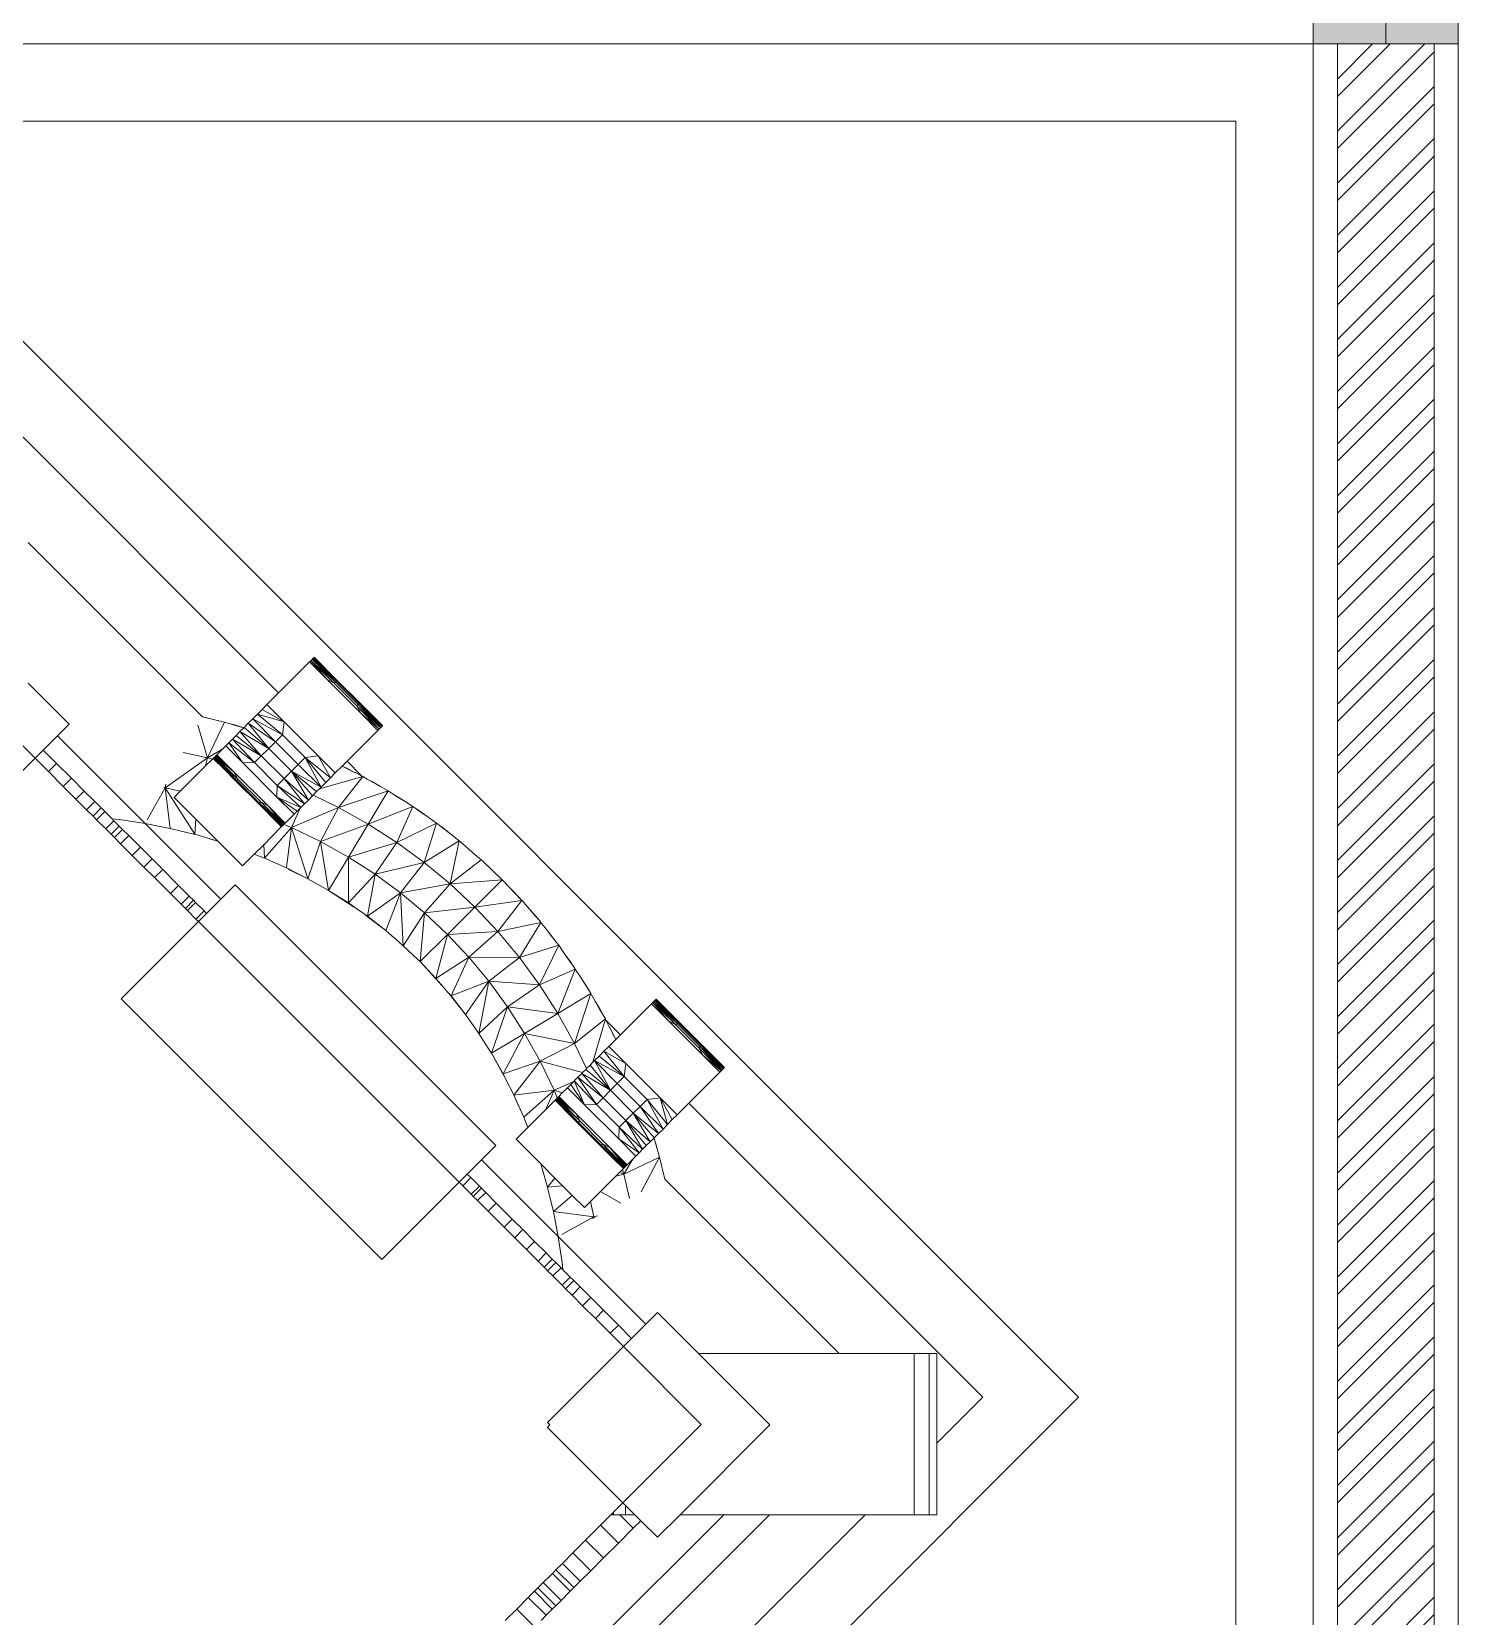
# Model space of a CAD drawing. Header units: millimetres. Extents: x -280308 to 6402717, y -14 to 2073074.
# Drawn here: x 4582 to 6058, y 645497 to 647136 of the extents above; entities that cross this region are included whole.
import ezdxf

# ---------------------------------------------------------------- set-up
doc = ezdxf.new("R2010")
doc.units = ezdxf.units.MM
doc.layers.get('0').update_dxf_attribs({"lineweight": 0})
for name, color, linetype, lineweight in [('A-ALINE-1', 91, 'Continuous', 20), ('A-ALINE-3', 111, 'Continuous', 15), ('A-ALINE-6', 117, 'Continuous', 9)]:
    doc.layers.add(name, color=color, linetype=linetype, lineweight=lineweight)
doc.layers.add('A-FILL-1', color=7, linetype='Continuous', lineweight=0, true_color=0x454545)
doc.layers.add('SectionCutEdges', color=7, linetype='Continuous', lineweight=35, true_color=0xa5aeb1)

# ---------------------------------------------------------------- blocks, each defined once
blk = doc.blocks.new('A$Ccf87384a')
blk.add_wipeout([(-75, 75), (75, 75), (75, -75), (-75, -75)])
blk.add_wipeout([(-75, -75), (-75, 75), (75, 75), (75, -75)])
at = {"layer": 'A-FILL-1', "ltscale": 0.25}
h = blk.add_hatch(color=256, dxfattribs=at)
h.dxf.hatch_style = 1
h.paths.add_polyline_path([(-75, -75), (-75, 75), (75, 75), (75, -75)])
at = {"layer": 'A-ALINE-1'}
blk.add_lwpolyline([(-75, -75), (-75, 75), (75, 75), (75, -75)], close=True, dxfattribs=at)
at = {"layer": 'A-FILL-1', "ltscale": 0.25}
for p, q in [((0, 75), (0, -75)), ((-75, 0), (75, 0))]:
    blk.add_line(p, q, dxfattribs=at)
blk = doc.blocks.new('A$C18a5d4e7')
at = {"color": 0, "linetype": 'ByBlock', "lineweight": -2}
for p, q in [((-0.08, 7.12), (-4.8425, 7.12)), ((-0.08, 4.5645), (-0.08, 7.12)), ((-0.2427, 5.8003), (-1.3741, 6.9317)), ((-1.3741, 6.8327), (-1.07, 6.5287)), ((-1.329, 6.6842), (-1.1487, 6.5039)), ((-1.038, 6.5607), (-1.07, 6.5287)), ((-1.0367, 6.562), (-1.038, 6.5607)), ((-1.038, 6.5607), (-1.0203, 6.543)), ((-1.0355, 6.5632), (-1.0367, 6.562)), ((-1.0367, 6.562), (-1.0127, 6.5388)), ((-1.0113, 6.5402), (-1.0367, 6.562)), ((-1.0367, 6.562), (-1.0203, 6.543)), ((-1.0346, 6.5641), (-1.0355, 6.5632)), ((-1.0355, 6.5632), (-1.0113, 6.5402)), ((-1.0338, 6.5648), (-1.0346, 6.5641)), ((-1.0113, 6.5402), (-1.0346, 6.5641)), ((-1.0103, 6.5413), (-1.0346, 6.5641)), ((-1.0334, 6.5653), (-1.0338, 6.5648)), ((-1.0103, 6.5413), (-1.0338, 6.5648)), ((-1.0097, 6.5419), (-1.0338, 6.5648)), ((-1.0332, 6.5655), (-1.0334, 6.5653)), ((-1.0097, 6.5419), (-1.0334, 6.5653)), ((-1.0332, 6.5655), (-1.0097, 6.5419)), ((-1.0332, 6.5655), (-1.0097, 6.5419)), ((-1.0127, 6.5388), (-1.0203, 6.543)), ((-0.985, 6.5076), (-1.0203, 6.543)), ((-1.0113, 6.5402), (-1.0127, 6.5388)), ((-1.0103, 6.5413), (-1.0113, 6.5402)), ((-0.9877, 6.5167), (-1.0113, 6.5402)), ((-1.0097, 6.5419), (-1.0103, 6.5413)), ((-0.9867, 6.5177), (-1.0103, 6.5413)), ((-0.9861, 6.5183), (-1.0097, 6.5419)), ((-0.9861, 6.5183), (-1.0097, 6.5419)), ((-1.07, 6.5287), (-1.0821, 6.5166)), ((-1.0127, 6.5388), (-0.9891, 6.5153)), ((-1.0871, 6.5116), (-1.092, 6.5067)), ((-1.0821, 6.5166), (-1.0871, 6.5116)), ((-1.0871, 6.5116), (-1.0644, 6.4989)), ((-1.0821, 6.5166), (-1.0644, 6.4989)), ((-0.9877, 6.5167), (-0.9891, 6.5153)), ((-0.966, 6.4913), (-0.9891, 6.5153)), ((-0.9891, 6.5153), (-0.985, 6.5076)), ((-0.9648, 6.4925), (-0.9891, 6.5153)), ((-0.9867, 6.5177), (-0.9877, 6.5167)), ((-0.9648, 6.4925), (-0.9877, 6.5167)), ((-0.9639, 6.4934), (-0.9877, 6.5167)), ((-0.9861, 6.5183), (-0.9867, 6.5177)), ((-0.9639, 6.4934), (-0.9867, 6.5177)), ((-0.9631, 6.4941), (-0.9867, 6.5177)), ((-0.9631, 6.4941), (-0.9861, 6.5183)), ((-0.9627, 6.4946), (-0.9861, 6.5183)), ((-0.9819, 6.5141), (-0.9861, 6.5183)), ((-0.9819, 6.5141), (-0.9861, 6.5183)), ((-0.985, 6.5076), (-0.966, 6.4913)), ((-0.985, 6.5076), (-0.9673, 6.4899)), ((-0.9625, 6.4948), (-0.9819, 6.5141)), ((-1.1535, 6.4952), (-1.1435, 6.4615)), ((-1.1455, 6.5032), (-1.1487, 6.5039)), ((-1.1486, 6.5038), (-1.1487, 6.5039)), ((-1.136, 6.5008), (-1.1486, 6.5038)), ((-1.136, 6.5008), (-1.1455, 6.5032)), ((-1.126, 6.4983), (-1.1435, 6.4615)), ((-1.126, 6.4983), (-1.136, 6.5008)), ((-1.1202, 6.4967), (-1.126, 6.4983)), ((-1.1201, 6.4966), (-1.1202, 6.4967)), ((-1.1144, 6.4952), (-1.1201, 6.4966)), ((-1.1172, 6.4958), (-1.1201, 6.4966)), ((-1.1171, 6.4958), (-1.1172, 6.4958)), ((-1.1144, 6.4952), (-1.1171, 6.4958)), ((-1.1061, 6.4926), (-1.1171, 6.4958)), ((-1.1061, 6.4926), (-1.1144, 6.4952)), ((-1.11, 6.4887), (-1.1061, 6.4926)), ((-1.1058, 6.4929), (-1.1061, 6.4926)), ((-1.1058, 6.4929), (-1.1014, 6.4973)), ((-1.0803, 6.4713), (-1.1058, 6.4929)), ((-1.0968, 6.5019), (-1.1014, 6.4973)), ((-1.1014, 6.4973), (-1.0734, 6.4782)), ((-1.1014, 6.4973), (-1.0803, 6.4713)), ((-1.092, 6.5067), (-1.0968, 6.5019)), ((-1.0734, 6.4782), (-1.0968, 6.5019)), ((-1.0661, 6.4854), (-1.0968, 6.5019)), ((-1.0661, 6.4854), (-1.092, 6.5067)), ((-1.0644, 6.4989), (-1.092, 6.5067)), ((-1.0644, 6.4989), (-1.0661, 6.4854)), ((-1.0291, 6.4635), (-1.0644, 6.4989)), ((-0.9673, 6.4899), (-0.966, 6.4913)), ((-0.966, 6.4913), (-0.9648, 6.4925)), ((-0.9648, 6.4925), (-0.9639, 6.4934)), ((-0.9639, 6.4934), (-0.9631, 6.4941)), ((-0.9631, 6.4941), (-0.9627, 6.4946)), ((-0.9627, 6.4946), (-0.9625, 6.4948)), ((-1.2081, 6.3936), (-1.2987, 6.4841)), ((-1.1214, 6.4772), (-1.1248, 6.4739)), ((-1.1179, 6.4808), (-1.1214, 6.4772)), ((-1.1214, 6.4772), (-1.095, 6.4566)), ((-1.1214, 6.4772), (-1.1071, 6.4562)), ((-1.1179, 6.4808), (-1.1141, 6.4846)), ((-1.1179, 6.4808), (-1.095, 6.4566)), ((-1.088, 6.4636), (-1.1179, 6.4808)), ((-1.11, 6.4887), (-1.1141, 6.4846)), ((-1.1141, 6.4846), (-1.088, 6.4636)), ((-1.088, 6.4636), (-1.11, 6.4887)), ((-1.0803, 6.4713), (-1.11, 6.4887)), ((-1.0734, 6.4782), (-1.0803, 6.4713)), ((-1.0661, 6.4854), (-1.0734, 6.4782)), ((-1.0498, 6.4546), (-1.0734, 6.4782)), ((-1.0425, 6.4619), (-1.0661, 6.4854)), ((-0.9993, 6.4579), (-0.9673, 6.4899)), ((-1.2997, 6.4558), (-1.3134, 6.4694)), ((-1.1435, 6.4615), (-1.1875, 6.4304)), ((-1.1435, 6.4615), (-1.1686, 6.4672)), ((-1.1435, 6.4615), (-1.1456, 6.4531)), ((-1.1279, 6.4708), (-1.1435, 6.4615)), ((-1.1385, 6.4601), (-1.1435, 6.4615)), ((-1.1378, 6.4609), (-1.1376, 6.461)), ((-1.1374, 6.4613), (-1.1376, 6.461)), ((-1.1376, 6.461), (-1.1268, 6.45)), ((-1.1134, 6.4381), (-1.1376, 6.461)), ((-1.1374, 6.4613), (-1.1369, 6.4618)), ((-1.1374, 6.4613), (-1.1174, 6.4419)), ((-1.1365, 6.4621), (-1.1369, 6.4618)), ((-1.1369, 6.4618), (-1.1177, 6.4425)), ((-1.1362, 6.4625), (-1.1365, 6.4621)), ((-1.1365, 6.4621), (-1.1134, 6.4381)), ((-1.1121, 6.4394), (-1.1365, 6.4621)), ((-1.1358, 6.4629), (-1.1362, 6.4625)), ((-1.1362, 6.4625), (-1.1121, 6.4394)), ((-1.1354, 6.4633), (-1.1358, 6.4629)), ((-1.1121, 6.4394), (-1.1358, 6.4629)), ((-1.1163, 6.4471), (-1.1358, 6.4629)), ((-1.1349, 6.4638), (-1.1354, 6.4633)), ((-1.1354, 6.4633), (-1.1163, 6.4471)), ((-1.1344, 6.4642), (-1.1349, 6.4638)), ((-1.1349, 6.4638), (-1.1163, 6.4471)), ((-1.1339, 6.4647), (-1.1344, 6.4642)), ((-1.1344, 6.4642), (-1.1163, 6.4471)), ((-1.1279, 6.4708), (-1.1339, 6.4647)), ((-1.1339, 6.4647), (-1.1163, 6.4471)), ((-1.1279, 6.4708), (-1.1248, 6.4739)), ((-1.1248, 6.4739), (-1.1071, 6.4562)), ((-1.088, 6.4636), (-1.095, 6.4566)), ((-1.0803, 6.4713), (-1.088, 6.4636)), ((-1.0644, 6.44), (-1.088, 6.4636)), ((-1.0567, 6.4477), (-1.0803, 6.4713)), ((-1.0425, 6.4619), (-1.0498, 6.4546)), ((-1.0291, 6.4635), (-1.0425, 6.4619)), ((-1.0261, 6.4312), (-1.0425, 6.4619)), ((-1.0213, 6.436), (-1.0425, 6.4619)), ((-1.0164, 6.4408), (-1.0425, 6.4619)), ((-1.0164, 6.4408), (-1.0291, 6.4635)), ((-1.0291, 6.4635), (-1.0114, 6.4459)), ((-1.0043, 6.453), (-0.9993, 6.4579)), ((-0.9993, 6.4579), (-0.9842, 6.4429)), ((-1.3081, 6.4473), (-1.2997, 6.4558)), ((-1.2843, 6.4404), (-1.2997, 6.4558)), ((-1.1174, 6.4419), (-1.1177, 6.4425)), ((-1.1177, 6.4425), (-1.1134, 6.4381)), ((-1.1174, 6.4419), (-1.1134, 6.4381)), ((-1.1163, 6.4471), (-1.1121, 6.4394)), ((-1.1163, 6.4471), (-1.0809, 6.4117)), ((-1.095, 6.4566), (-1.1071, 6.4562)), ((-1.0718, 6.4209), (-1.1071, 6.4562)), ((-1.095, 6.4566), (-1.0714, 6.433)), ((-1.0567, 6.4477), (-1.0644, 6.44)), ((-1.0498, 6.4546), (-1.0567, 6.4477)), ((-1.0393, 6.4179), (-1.0567, 6.4477)), ((-1.0351, 6.4222), (-1.0567, 6.4477)), ((-1.0307, 6.4266), (-1.0567, 6.4477)), ((-1.0567, 6.4477), (-1.0261, 6.4312)), ((-1.0261, 6.4312), (-1.0498, 6.4546)), ((-0.9831, 6.4423), (-1.0278, 6.4295)), ((-1.0164, 6.4408), (-1.0114, 6.4459)), ((-1.0114, 6.4459), (-1.0043, 6.453)), ((-0.9831, 6.4423), (-1.0082, 6.4103)), ((-0.9994, 6.4507), (-1.0043, 6.453)), ((-0.9914, 6.4465), (-1.0043, 6.453)), ((-0.9914, 6.4465), (-0.9994, 6.4507)), ((-0.991, 6.4463), (-0.9914, 6.4465)), ((-0.9842, 6.4429), (-0.991, 6.4463)), ((-0.9831, 6.4423), (-0.9842, 6.4429)), ((-0.9783, 6.4395), (-0.9831, 6.4423)), ((-1.2928, 6.432), (-1.2843, 6.4404)), ((-1.2712, 6.4272), (-1.2843, 6.4404)), ((-1.2796, 6.4188), (-1.2712, 6.4272)), ((-1.2602, 6.4163), (-1.2712, 6.4272)), ((-1.1875, 6.4304), (-1.206, 6.3974)), ((-1.1886, 6.4306), (-1.1875, 6.4304)), ((-1.1867, 6.4342), (-1.1875, 6.4304)), ((-1.1875, 6.4304), (-1.1718, 6.4269)), ((-1.1822, 6.3885), (-1.1875, 6.4304)), ((-1.1875, 6.4304), (-1.1568, 6.3824)), ((-1.1134, 6.4381), (-1.1142, 6.4374)), ((-1.1121, 6.4394), (-1.1134, 6.4381)), ((-1.0899, 6.4145), (-1.1134, 6.4381)), ((-1.0885, 6.4159), (-1.1121, 6.4394)), ((-1.0714, 6.433), (-1.0718, 6.4209)), ((-1.0644, 6.44), (-1.0714, 6.433)), ((-1.0472, 6.4101), (-1.0714, 6.433)), ((-1.0433, 6.4139), (-1.0714, 6.433)), ((-1.0433, 6.4139), (-1.0644, 6.44)), ((-1.0393, 6.4179), (-1.0644, 6.44)), ((-1.0343, 6.4229), (-1.0307, 6.4266)), ((-1.0307, 6.4266), (-1.0278, 6.4295)), ((-1.0278, 6.4295), (-1.0261, 6.4312)), ((-1.0261, 6.4312), (-1.0213, 6.436)), ((-1.0213, 6.436), (-1.0164, 6.4408)), ((-0.9567, 6.4274), (-1.0082, 6.4103)), ((-0.9731, 6.4368), (-0.9783, 6.4395)), ((-0.9721, 6.4361), (-0.9783, 6.4395)), ((-0.9567, 6.4274), (-0.9773, 6.393)), ((-0.9646, 6.4318), (-0.9731, 6.4368)), ((-0.9731, 6.4368), (-0.9721, 6.4361)), ((-0.9646, 6.4318), (-0.9721, 6.4361)), ((-0.9567, 6.4274), (-0.9646, 6.4318)), ((-0.9525, 6.4247), (-0.9567, 6.4274)), ((-1.2686, 6.4078), (-1.2602, 6.4163)), ((-1.262, 6.4012), (-1.2536, 6.4097)), ((-1.2536, 6.4097), (-1.2602, 6.4163)), ((-1.2499, 6.406), (-1.2536, 6.4097)), ((-1.0899, 6.4145), (-1.0906, 6.4138)), ((-1.0885, 6.4159), (-1.0899, 6.4145)), ((-1.0658, 6.3914), (-1.0899, 6.4145)), ((-1.0899, 6.4145), (-1.0655, 6.3918)), ((-1.0861, 6.4106), (-1.0899, 6.4145)), ((-1.0855, 6.4102), (-1.0899, 6.4145)), ((-1.0655, 6.3918), (-1.0885, 6.4159)), ((-1.0651, 6.3922), (-1.0885, 6.4159)), ((-1.0646, 6.3926), (-1.0885, 6.4159)), ((-1.0809, 6.4117), (-1.0885, 6.4159)), ((-1.0855, 6.4102), (-1.0861, 6.4106)), ((-1.0667, 6.3906), (-1.0861, 6.4106)), ((-1.0661, 6.3911), (-1.0855, 6.4102)), ((-1.0646, 6.3926), (-1.0809, 6.4117)), ((-1.0642, 6.3931), (-1.0809, 6.4117)), ((-1.0637, 6.3935), (-1.0809, 6.4117)), ((-1.0809, 6.4117), (-1.0632, 6.394)), ((-1.0718, 6.4209), (-1.0541, 6.4032)), ((-1.0507, 6.4065), (-1.0718, 6.4209)), ((-1.0718, 6.4209), (-1.0472, 6.4101)), ((-1.0082, 6.4103), (-1.0567, 6.3893)), ((-1.0476, 6.4096), (-1.0567, 6.3893)), ((-1.0507, 6.4065), (-1.0476, 6.4096)), ((-1.0476, 6.4096), (-1.0472, 6.4101)), ((-1.0472, 6.4101), (-1.0433, 6.4139)), ((-1.0433, 6.4139), (-1.0393, 6.4179)), ((-1.0351, 6.4222), (-1.0393, 6.4179)), ((-1.0351, 6.4222), (-1.0343, 6.4229)), ((-1.0082, 6.4103), (-1.0343, 6.4229)), ((-1.0082, 6.4103), (-1.0267, 6.3749)), ((-0.9773, 6.393), (-1.0082, 6.4103)), ((-0.9313, 6.4112), (-0.9773, 6.393)), ((-0.948, 6.422), (-0.9525, 6.4247)), ((-0.9468, 6.421), (-0.9525, 6.4247)), ((-0.9391, 6.4162), (-0.948, 6.422)), ((-0.948, 6.422), (-0.9468, 6.421)), ((-0.9313, 6.4112), (-0.9477, 6.374)), ((-0.9391, 6.4162), (-0.9468, 6.421)), ((-0.9313, 6.4112), (-0.9391, 6.4162)), ((-0.9278, 6.4088), (-0.9313, 6.4112)), ((-0.9239, 6.4062), (-0.9278, 6.4088)), ((-0.9225, 6.405), (-0.9278, 6.4088)), ((-1.2583, 6.3975), (-1.2499, 6.406)), ((-1.2423, 6.3984), (-1.2499, 6.406)), ((-1.2489, 6.3881), (-1.2404, 6.3965)), ((-1.2347, 6.3976), (-1.2423, 6.3984)), ((-1.2404, 6.3965), (-1.2423, 6.3984)), ((-1.2349, 6.391), (-1.2404, 6.3965)), ((-1.2082, 6.3936), (-1.2347, 6.3976)), ((-1.2081, 6.3936), (-1.2082, 6.3936)), ((-1.1298, 6.3152), (-1.2081, 6.3936)), ((-1.1822, 6.3885), (-1.2081, 6.3936)), ((-1.1555, 6.398), (-1.1568, 6.3824)), ((-1.0841, 6.4073), (-1.0667, 6.3906)), ((-1.0669, 6.3903), (-1.078, 6.4011)), ((-1.0655, 6.3918), (-1.0651, 6.3922)), ((-1.0651, 6.3922), (-1.0646, 6.3926)), ((-1.0646, 6.3926), (-1.0642, 6.3931)), ((-1.0646, 6.3926), (-1.0567, 6.3893)), ((-1.0642, 6.3931), (-1.0637, 6.3935)), ((-1.0637, 6.3935), (-1.0632, 6.394)), ((-1.0541, 6.4032), (-1.0632, 6.394)), ((-1.0541, 6.4032), (-1.0507, 6.4065)), ((-0.9773, 6.393), (-1.0267, 6.3749)), ((-0.9773, 6.393), (-0.9979, 6.3587)), ((-0.9477, 6.374), (-0.9773, 6.393)), ((-0.9068, 6.394), (-0.9477, 6.374)), ((-0.9144, 6.3994), (-0.9239, 6.4062)), ((-0.9239, 6.4062), (-0.9225, 6.405)), ((-0.9144, 6.3994), (-0.9225, 6.405)), ((-0.9068, 6.394), (-0.9194, 6.3534)), ((-0.9068, 6.394), (-0.9144, 6.3994)), ((-0.904, 6.3919), (-0.9068, 6.394)), ((-1.2434, 6.3826), (-1.2349, 6.391)), ((-1.2398, 6.379), (-1.2314, 6.3875)), ((-1.2314, 6.3875), (-1.2349, 6.391)), ((-1.2335, 6.3727), (-1.2251, 6.3811)), ((-1.2251, 6.3811), (-1.2314, 6.3875)), ((-1.213, 6.3691), (-1.2251, 6.3811)), ((-1.1578, 6.3826), (-1.1822, 6.3885)), ((-1.1568, 6.3824), (-1.1578, 6.3826)), ((-1.1329, 6.3754), (-1.1568, 6.3824)), ((-1.1329, 6.3754), (-1.1416, 6.3779)), ((-1.0567, 6.3893), (-1.0845, 6.3578)), ((-1.0669, 6.3903), (-1.067, 6.3902)), ((-1.0669, 6.3903), (-1.0667, 6.3906)), ((-1.0667, 6.3906), (-1.0661, 6.3911)), ((-1.0661, 6.3911), (-1.0658, 6.3914)), ((-1.0658, 6.3914), (-1.0655, 6.3918)), ((-1.0618, 6.3476), (-1.0567, 6.3893)), ((-1.0567, 6.3893), (-1.0267, 6.3749)), ((-1.0567, 6.3893), (-1.0397, 6.3365)), ((-0.8832, 6.3756), (-0.9194, 6.3534)), ((-0.901, 6.3897), (-0.904, 6.3919)), ((-0.8906, 6.3814), (-0.904, 6.3919)), ((-0.8906, 6.3814), (-0.901, 6.3897)), ((-0.8832, 6.3756), (-0.8926, 6.3311)), ((-0.8832, 6.3756), (-0.8906, 6.3814)), ((-0.8813, 6.374), (-0.8832, 6.3756)), ((-1.2214, 6.3606), (-1.213, 6.3691)), ((-1.2009, 6.357), (-1.213, 6.3691)), ((-1.0901, 6.3598), (-1.0954, 6.3619)), ((-1.0845, 6.3578), (-1.0952, 6.362)), ((-1.0855, 6.3717), (-1.0845, 6.3578)), ((-1.0267, 6.3749), (-1.0397, 6.3365)), ((-1.0267, 6.3749), (-0.9979, 6.3587)), ((-1.0267, 6.3749), (-1.0184, 6.3244)), ((-0.9477, 6.374), (-0.9979, 6.3587)), ((-0.9477, 6.374), (-0.9703, 6.3411)), ((-0.9194, 6.3534), (-0.9477, 6.374)), ((-0.8792, 6.3723), (-0.8813, 6.374)), ((-0.8765, 6.3698), (-0.8813, 6.374)), ((-0.867, 6.3617), (-0.8792, 6.3723)), ((-0.8792, 6.3723), (-0.8765, 6.3698)), ((-0.867, 6.3617), (-0.8765, 6.3698)), ((-0.8605, 6.3561), (-0.867, 6.3617)), ((-1.2093, 6.3486), (-1.2009, 6.357)), ((-1.1899, 6.346), (-1.2009, 6.357)), ((-1.1984, 6.3376), (-1.1899, 6.346)), ((-1.1735, 6.3295), (-1.1899, 6.346)), ((-1.0798, 6.3557), (-1.0845, 6.3578)), ((-1.0668, 6.3499), (-1.0798, 6.3557)), ((-1.0618, 6.3476), (-1.0668, 6.3499)), ((-1.0397, 6.3365), (-1.0618, 6.3476)), ((-1.0397, 6.3365), (-1.0601, 6.3465)), ((-0.9979, 6.3587), (-1.0184, 6.3244)), ((-0.9979, 6.3587), (-0.9703, 6.3411)), ((-0.9979, 6.3587), (-0.9979, 6.3114)), ((-0.9194, 6.3534), (-0.9703, 6.3411)), ((-0.9194, 6.3534), (-0.944, 6.3218)), ((-0.8926, 6.3311), (-0.9194, 6.3534)), ((-0.8606, 6.3561), (-0.8926, 6.3311)), ((-0.8605, 6.3561), (-0.8606, 6.3561)), ((-0.8596, 6.3552), (-0.8605, 6.3561)), ((-0.8585, 6.3542), (-0.8596, 6.3552)), ((-0.8389, 6.3355), (-0.8596, 6.3552)), ((-0.8585, 6.3542), (-0.8389, 6.3355)), ((-1.1819, 6.3211), (-1.1735, 6.3295)), ((-1.1625, 6.3186), (-1.1735, 6.3295)), ((-1.0184, 6.3244), (-1.0397, 6.3365)), ((-1.0184, 6.3244), (-1.0367, 6.3346)), ((-0.9703, 6.3411), (-0.9979, 6.3114)), ((-0.9703, 6.3411), (-0.9782, 6.2976)), ((-0.9703, 6.3411), (-0.944, 6.3218)), ((-0.8926, 6.3311), (-0.944, 6.3218)), ((-0.8926, 6.3311), (-0.9191, 6.3011)), ((-0.8389, 6.3355), (-0.8926, 6.3311)), ((-0.8672, 6.3072), (-0.8926, 6.3311)), ((-0.8389, 6.3355), (-0.8672, 6.3072)), ((-0.8202, 6.3159), (-0.8389, 6.3355)), ((-0.8192, 6.3148), (-0.8389, 6.3355)), ((-1.1709, 6.3101), (-1.1625, 6.3186)), ((-1.1581, 6.3142), (-1.1665, 6.3057)), ((-1.1643, 6.3035), (-1.1559, 6.312)), ((-1.1625, 6.3186), (-1.1581, 6.3142)), ((-1.1559, 6.312), (-1.1581, 6.3142)), ((-1.1559, 6.312), (-1.1471, 6.3032)), ((-0.9918, 6.307), (-1.0184, 6.3244)), ((-0.9979, 6.3114), (-1.0184, 6.3244)), ((-0.9892, 6.3053), (-0.9979, 6.3114)), ((-0.944, 6.3218), (-0.9782, 6.2976)), ((-0.9592, 6.2828), (-0.944, 6.3218)), ((-0.944, 6.3218), (-0.9191, 6.3011)), ((-0.944, 6.3218), (-0.9411, 6.2671)), ((-0.8184, 6.3138), (-0.8672, 6.3072)), ((-0.8184, 6.3138), (-0.8433, 6.2818)), ((-0.8192, 6.3148), (-0.8202, 6.3159)), ((-0.8183, 6.3139), (-0.8192, 6.3148)), ((-0.8183, 6.3139), (-0.8184, 6.3138)), ((-0.8128, 6.3075), (-0.8183, 6.3139)), ((-1.1556, 6.2948), (-1.1471, 6.3032)), ((-1.1445, 6.3005), (-1.1471, 6.3032)), ((-0.9817, 6.3), (-0.9892, 6.3053)), ((-0.9782, 6.2976), (-0.9817, 6.3)), ((-0.9592, 6.2828), (-0.9798, 6.2986)), ((-0.9592, 6.2828), (-0.9782, 6.2976)), ((-0.9191, 6.3011), (-0.9411, 6.2671)), ((-0.9191, 6.3011), (-0.9238, 6.2507)), ((-0.8672, 6.3072), (-0.9191, 6.3011)), ((-0.9191, 6.3011), (-0.8955, 6.2789)), ((-0.8672, 6.3072), (-0.8955, 6.2789)), ((-0.8433, 6.2818), (-0.8672, 6.3072)), ((-0.8021, 6.2953), (-0.8128, 6.3075)), ((-0.8046, 6.298), (-0.8128, 6.3075)), ((-0.8021, 6.2953), (-0.8046, 6.298)), ((-0.8004, 6.2931), (-0.8046, 6.298)), ((-0.8004, 6.2931), (-0.8021, 6.2953)), ((-0.9558, 6.2799), (-0.9592, 6.2828)), ((-0.9488, 6.2738), (-0.9558, 6.2799)), ((-0.8955, 6.2789), (-0.9238, 6.2507)), ((-0.8955, 6.2789), (-0.9073, 6.2333)), ((-0.8433, 6.2818), (-0.8955, 6.2789)), ((-0.8955, 6.2789), (-0.8733, 6.2554)), ((-0.8433, 6.2818), (-0.8733, 6.2554)), ((-0.7989, 6.2912), (-0.8433, 6.2818)), ((-0.821, 6.255), (-0.8433, 6.2818)), ((-0.7989, 6.2912), (-0.821, 6.255)), ((-0.7988, 6.2913), (-0.8004, 6.2931)), ((-0.7988, 6.2913), (-0.7989, 6.2912)), ((-0.7988, 6.2913), (-0.7989, 6.2912)), ((-0.793, 6.2838), (-0.7988, 6.2913)), ((-0.7848, 6.2734), (-0.793, 6.2838)), ((-0.7864, 6.2753), (-0.793, 6.2838)), ((-0.9411, 6.2671), (-0.9488, 6.2738)), ((-0.9411, 6.2671), (-0.9262, 6.253)), ((-0.7804, 6.2677), (-0.821, 6.255)), ((-0.7804, 6.2677), (-0.8004, 6.2267)), ((-0.7848, 6.2734), (-0.7864, 6.2753)), ((-0.7826, 6.2704), (-0.7864, 6.2753)), ((-0.7826, 6.2704), (-0.7848, 6.2734)), ((-0.7804, 6.2677), (-0.7826, 6.2704)), ((-0.775, 6.2599), (-0.7804, 6.2677)), ((-0.9238, 6.2507), (-0.9262, 6.253)), ((-0.9009, 6.2258), (-0.9238, 6.2507)), ((-0.9073, 6.2333), (-0.9238, 6.2507)), ((-0.8733, 6.2554), (-0.9073, 6.2333)), ((-0.8733, 6.2554), (-0.8916, 6.2152)), ((-0.8733, 6.2554), (-0.8526, 6.2304)), ((-0.821, 6.255), (-0.8733, 6.2554)), ((-0.821, 6.255), (-0.8526, 6.2304)), ((-0.8004, 6.2267), (-0.821, 6.255)), ((-0.7682, 6.2505), (-0.775, 6.2599)), ((-0.7694, 6.252), (-0.775, 6.2599)), ((-0.7682, 6.2505), (-0.7694, 6.252)), ((-0.7656, 6.2466), (-0.7694, 6.252)), ((-0.7656, 6.2466), (-0.7682, 6.2505)), ((-0.7632, 6.2431), (-0.7656, 6.2466)), ((-0.8999, 6.2248), (-0.9073, 6.2333)), ((-0.8526, 6.2304), (-0.8916, 6.2152)), ((-0.8769, 6.1962), (-0.8526, 6.2304)), ((-0.8526, 6.2304), (-0.863, 6.1765)), ((-0.8526, 6.2304), (-0.8334, 6.2041)), ((-0.8004, 6.2267), (-0.8526, 6.2304)), ((-0.7632, 6.2431), (-0.8004, 6.2267)), ((-0.7814, 6.1971), (-0.7632, 6.2431)), ((-0.7583, 6.2354), (-0.7632, 6.2431)), ((-0.7524, 6.2264), (-0.7583, 6.2354)), ((-0.7534, 6.2277), (-0.7583, 6.2354)), ((-0.8946, 6.2186), (-0.8999, 6.2248)), ((-0.8916, 6.2152), (-0.8946, 6.2186)), ((-0.8769, 6.1962), (-0.8936, 6.2173)), ((-0.8769, 6.1962), (-0.8916, 6.2152)), ((-0.8004, 6.2267), (-0.8334, 6.2041)), ((-0.7814, 6.1971), (-0.8004, 6.2267)), ((-0.7814, 6.1971), (-0.7471, 6.2177)), ((-0.7471, 6.2177), (-0.7641, 6.1662)), ((-0.7524, 6.2264), (-0.7534, 6.2277)), ((-0.7497, 6.2219), (-0.7534, 6.2277)), ((-0.7497, 6.2219), (-0.7524, 6.2264)), ((-0.7471, 6.2177), (-0.7497, 6.2219)), ((-0.7426, 6.2098), (-0.7471, 6.2177)), ((-0.6798, 6.2118), (-0.6803, 6.2113)), ((-0.6796, 6.212), (-0.6798, 6.2118)), ((-0.6561, 6.1883), (-0.6798, 6.2118)), ((-0.6604, 6.1926), (-0.6796, 6.212)), ((-0.8744, 6.1927), (-0.8769, 6.1962)), ((-0.8334, 6.2041), (-0.863, 6.1765)), ((-0.85, 6.156), (-0.8334, 6.2041)), ((-0.8157, 6.1765), (-0.8334, 6.2041)), ((-0.7814, 6.1971), (-0.8334, 6.2041)), ((-0.7814, 6.1971), (-0.8157, 6.1765)), ((-0.7641, 6.1662), (-0.7814, 6.1971)), ((-0.7376, 6.2013), (-0.7426, 6.2098)), ((-0.7384, 6.2023), (-0.7426, 6.2098)), ((-0.7376, 6.2013), (-0.7384, 6.2023)), ((-0.7349, 6.1962), (-0.7384, 6.2023)), ((-0.7349, 6.1962), (-0.7376, 6.2013)), ((-0.7321, 6.1914), (-0.7349, 6.1962)), ((-0.6845, 6.2071), (-0.7165, 6.1751)), ((-0.6831, 6.2084), (-0.6845, 6.2071)), ((-0.6845, 6.2071), (-0.6668, 6.1894)), ((-0.682, 6.2096), (-0.6831, 6.2084)), ((-0.6592, 6.1853), (-0.6831, 6.2084)), ((-0.6831, 6.2084), (-0.6668, 6.1894)), ((-0.681, 6.2106), (-0.682, 6.2096)), ((-0.6592, 6.1853), (-0.682, 6.2096)), ((-0.6577, 6.1867), (-0.682, 6.2096)), ((-0.6803, 6.2113), (-0.681, 6.2106)), ((-0.6577, 6.1867), (-0.681, 6.2106)), ((-0.6567, 6.1877), (-0.681, 6.2106)), ((-0.6567, 6.1877), (-0.6803, 6.2113)), ((-0.6561, 6.1883), (-0.6803, 6.2113)), ((-0.8685, 6.1843), (-0.8744, 6.1927)), ((-0.863, 6.1765), (-0.8685, 6.1843)), ((-0.7321, 6.1914), (-0.7641, 6.1662)), ((-0.745, 6.1466), (-0.7321, 6.1914)), ((-0.7316, 6.1902), (-0.7321, 6.1914)), ((-0.7316, 6.1902), (-0.7165, 6.1751)), ((-0.7281, 6.1834), (-0.7316, 6.1902)), ((-0.7279, 6.183), (-0.7281, 6.1834)), ((-0.7237, 6.175), (-0.7279, 6.183)), ((-0.7244, 6.176), (-0.7279, 6.183)), ((-0.6668, 6.1894), (-0.6592, 6.1853)), ((-0.6314, 6.1541), (-0.6668, 6.1894)), ((-0.6561, 6.1883), (-0.6604, 6.1926)), ((-0.6561, 6.1883), (-0.6604, 6.1926)), ((-0.6592, 6.1853), (-0.6577, 6.1867)), ((-0.6592, 6.1853), (-0.6356, 6.1617)), ((-0.6577, 6.1867), (-0.6567, 6.1877)), ((-0.6342, 6.1631), (-0.6577, 6.1867)), ((-0.6567, 6.1877), (-0.6561, 6.1883)), ((-0.6332, 6.1641), (-0.6567, 6.1877)), ((-0.6326, 6.1647), (-0.6561, 6.1883)), ((-0.6325, 6.1648), (-0.6561, 6.1883)), ((-0.863, 6.1765), (-0.8533, 6.1612)), ((-0.8157, 6.1765), (-0.85, 6.156)), ((-0.8157, 6.1765), (-0.8379, 6.1347)), ((-0.8157, 6.1765), (-0.7996, 6.1477)), ((-0.7641, 6.1662), (-0.8157, 6.1765)), ((-0.7641, 6.1662), (-0.7996, 6.1477)), ((-0.7515, 6.1401), (-0.7641, 6.1662)), ((-0.7286, 6.163), (-0.7336, 6.158)), ((-0.7214, 6.1702), (-0.7286, 6.163)), ((-0.7286, 6.163), (-0.7109, 6.1453)), ((-0.7244, 6.176), (-0.7243, 6.1759)), ((-0.7243, 6.1759), (-0.7237, 6.175)), ((-0.7234, 6.1741), (-0.7243, 6.1759)), ((-0.7214, 6.1702), (-0.7237, 6.175)), ((-0.7237, 6.175), (-0.7234, 6.1741)), ((-0.7234, 6.1741), (-0.7234, 6.174)), ((-0.7214, 6.1702), (-0.7234, 6.174)), ((-0.7165, 6.1751), (-0.7214, 6.1702)), ((-0.6356, 6.1617), (-0.6342, 6.1631)), ((-0.6342, 6.1631), (-0.6332, 6.1641)), ((-0.6103, 6.1399), (-0.6342, 6.1631)), ((-0.6342, 6.1631), (-0.6113, 6.1389)), ((-0.6124, 6.1377), (-0.6342, 6.1631)), ((-0.6332, 6.1641), (-0.6326, 6.1647)), ((-0.6103, 6.1399), (-0.6332, 6.1641)), ((-0.6096, 6.1406), (-0.6332, 6.1641)), ((-0.6096, 6.1406), (-0.6326, 6.1647)), ((-0.6091, 6.1411), (-0.6326, 6.1647)), ((-0.6326, 6.1647), (-0.6089, 6.1412)), ((-0.6325, 6.1648), (-0.6089, 6.1412)), ((-0.85, 6.156), (-0.8533, 6.1612)), ((-0.8369, 6.1321), (-0.85, 6.156)), ((-0.8379, 6.1347), (-0.85, 6.156)), ((-0.7996, 6.1477), (-0.8379, 6.1347)), ((-0.8268, 6.1127), (-0.7996, 6.1477)), ((-0.7996, 6.1477), (-0.7851, 6.1177)), ((-0.7556, 6.1359), (-0.7996, 6.1477)), ((-0.745, 6.1466), (-0.7478, 6.1438)), ((-0.7432, 6.1484), (-0.745, 6.1466)), ((-0.7385, 6.1531), (-0.7432, 6.1484)), ((-0.7198, 6.1246), (-0.7432, 6.1484)), ((-0.7432, 6.1484), (-0.7267, 6.1177)), ((-0.7126, 6.1319), (-0.7432, 6.1484)), ((-0.7336, 6.158), (-0.7385, 6.1531)), ((-0.7126, 6.1319), (-0.7385, 6.1531)), ((-0.7126, 6.1319), (-0.7336, 6.158)), ((-0.7109, 6.1453), (-0.7336, 6.158)), ((-0.6314, 6.1541), (-0.6356, 6.1617)), ((-0.6356, 6.1617), (-0.6124, 6.1377)), ((-0.6314, 6.1541), (-0.6124, 6.1377)), ((-0.6314, 6.1541), (-0.6138, 6.1364)), ((-0.8339, 6.1267), (-0.8379, 6.1347)), ((-0.7643, 6.1273), (-0.7605, 6.1311)), ((-0.7605, 6.1311), (-0.7565, 6.1351)), ((-0.7414, 6.103), (-0.7605, 6.1311)), ((-0.7344, 6.11), (-0.7605, 6.1311)), ((-0.7565, 6.1351), (-0.7556, 6.1359)), ((-0.7344, 6.11), (-0.7565, 6.1351)), ((-0.7267, 6.1177), (-0.7565, 6.1351)), ((-0.7522, 6.1393), (-0.7556, 6.1359)), ((-0.7515, 6.1401), (-0.7522, 6.1393)), ((-0.7267, 6.1177), (-0.7522, 6.1393)), ((-0.7515, 6.1401), (-0.7478, 6.1438)), ((-0.7267, 6.1177), (-0.7478, 6.1438)), ((-0.7198, 6.1246), (-0.7126, 6.1319)), ((-0.7126, 6.1319), (-0.7109, 6.1453)), ((-0.689, 6.1083), (-0.7126, 6.1319)), ((-0.7109, 6.1453), (-0.6932, 6.1277)), ((-0.6458, 6.1044), (-0.6138, 6.1364)), ((-0.6138, 6.1364), (-0.6124, 6.1377)), ((-0.6124, 6.1377), (-0.6113, 6.1389)), ((-0.6113, 6.1389), (-0.6103, 6.1399)), ((-0.6103, 6.1399), (-0.6096, 6.1406)), ((-0.6096, 6.1406), (-0.6091, 6.1411)), ((-0.6091, 6.1411), (-0.6089, 6.1412)), ((-0.8283, 6.1157), (-0.8339, 6.1267)), ((-0.8268, 6.1127), (-0.8283, 6.1157)), ((-0.8268, 6.1127), (-0.7851, 6.1177)), ((-0.7851, 6.1177), (-0.8166, 6.0899)), ((-0.7851, 6.1177), (-0.7937, 6.0978)), ((-0.7648, 6.1268), (-0.7851, 6.1177)), ((-0.7851, 6.1177), (-0.7818, 6.1098)), ((-0.7767, 6.1149), (-0.7851, 6.1177)), ((-0.7767, 6.1149), (-0.7804, 6.1112)), ((-0.7712, 6.1203), (-0.7767, 6.1149)), ((-0.7712, 6.1203), (-0.7679, 6.1237)), ((-0.7712, 6.1203), (-0.7536, 6.1027)), ((-0.7648, 6.1268), (-0.7679, 6.1237)), ((-0.7536, 6.1027), (-0.7679, 6.1237)), ((-0.7648, 6.1268), (-0.7643, 6.1273)), ((-0.7414, 6.103), (-0.7643, 6.1273)), ((-0.7643, 6.1273), (-0.7536, 6.1027)), ((-0.7344, 6.11), (-0.7267, 6.1177)), ((-0.7267, 6.1177), (-0.7198, 6.1246)), ((-0.7032, 6.0941), (-0.7267, 6.1177)), ((-0.6963, 6.101), (-0.7198, 6.1246)), ((-0.6755, 6.11), (-0.6932, 6.1277)), ((-0.8166, 6.0899), (-0.8268, 6.1127)), ((-0.8166, 6.0899), (-0.8248, 6.1078)), ((-0.7839, 6.1077), (-0.7842, 6.1074)), ((-0.7839, 6.1077), (-0.7833, 6.1083)), ((-0.7839, 6.1077), (-0.7671, 6.0903)), ((-0.7638, 6.0883), (-0.7839, 6.1077)), ((-0.783, 6.1086), (-0.7833, 6.1083)), ((-0.7642, 6.0889), (-0.7833, 6.1083)), ((-0.7826, 6.109), (-0.783, 6.1086)), ((-0.7599, 6.0845), (-0.783, 6.1086)), ((-0.7822, 6.1093), (-0.7826, 6.109)), ((-0.7586, 6.0859), (-0.7826, 6.109)), ((-0.7826, 6.109), (-0.7599, 6.0845)), ((-0.7818, 6.1098), (-0.7822, 6.1093)), ((-0.7586, 6.0859), (-0.7822, 6.1093)), ((-0.7814, 6.1102), (-0.7818, 6.1098)), ((-0.7586, 6.0859), (-0.7818, 6.1098)), ((-0.7627, 6.0935), (-0.7818, 6.1098)), ((-0.7809, 6.1107), (-0.7814, 6.1102)), ((-0.7627, 6.0935), (-0.7814, 6.1102)), ((-0.7804, 6.1112), (-0.7809, 6.1107)), ((-0.7627, 6.0935), (-0.7809, 6.1107)), ((-0.7804, 6.1112), (-0.7627, 6.0935)), ((-0.7536, 6.1027), (-0.7414, 6.103)), ((-0.7182, 6.0673), (-0.7536, 6.1027)), ((-0.7414, 6.103), (-0.7344, 6.11)), ((-0.7414, 6.103), (-0.7178, 6.0794)), ((-0.7108, 6.0864), (-0.7344, 6.11)), ((-0.7032, 6.0941), (-0.6963, 6.101)), ((-0.6963, 6.101), (-0.689, 6.1083)), ((-0.6725, 6.0776), (-0.6963, 6.101)), ((-0.6963, 6.101), (-0.6771, 6.073)), ((-0.689, 6.1083), (-0.6755, 6.11)), ((-0.6725, 6.0776), (-0.689, 6.1083)), ((-0.6678, 6.0824), (-0.689, 6.1083)), ((-0.6578, 6.0923), (-0.6755, 6.11)), ((-0.6755, 6.11), (-0.6629, 6.0873)), ((-0.6678, 6.0824), (-0.6755, 6.11)), ((-0.6578, 6.0923), (-0.6458, 6.1044)), ((-0.6458, 6.1044), (-0.3417, 5.8003)), ((-0.8124, 6.0792), (-0.8166, 6.0899)), ((-0.7638, 6.0883), (-0.7642, 6.0889)), ((-0.7599, 6.0845), (-0.7642, 6.0889)), ((-0.7599, 6.0845), (-0.7638, 6.0883)), ((-0.7586, 6.0859), (-0.7627, 6.0935)), ((-0.7627, 6.0935), (-0.7273, 6.0582)), ((-0.7606, 6.0838), (-0.7599, 6.0845)), ((-0.7599, 6.0845), (-0.7586, 6.0859)), ((-0.7363, 6.061), (-0.7599, 6.0845)), ((-0.735, 6.0623), (-0.7586, 6.0859)), ((-0.7178, 6.0794), (-0.7108, 6.0864)), ((-0.7108, 6.0864), (-0.7032, 6.0941)), ((-0.6858, 6.0644), (-0.7108, 6.0864)), ((-0.7108, 6.0864), (-0.6898, 6.0604)), ((-0.6936, 6.0566), (-0.7108, 6.0864)), ((-0.6858, 6.0644), (-0.7032, 6.0941)), ((-0.6815, 6.0686), (-0.7032, 6.0941)), ((-0.7032, 6.0941), (-0.6771, 6.073)), ((-0.6725, 6.0776), (-0.6678, 6.0824)), ((-0.6678, 6.0824), (-0.6629, 6.0873)), ((-0.6629, 6.0873), (-0.6578, 6.0923)), ((-0.7182, 6.0673), (-0.7178, 6.0794)), ((-0.7182, 6.0673), (-0.6972, 6.053)), ((-0.7182, 6.0673), (-0.7005, 6.0496)), ((-0.7178, 6.0794), (-0.6936, 6.0566)), ((-0.7178, 6.0794), (-0.6972, 6.053)), ((-0.6858, 6.0644), (-0.6898, 6.0604)), ((-0.6818, 6.0683), (-0.6858, 6.0644)), ((-0.6818, 6.0683), (-0.6815, 6.0686)), ((-0.6793, 6.06), (-0.6818, 6.0683)), ((-0.6778, 6.0544), (-0.6818, 6.0683)), ((-0.6815, 6.0686), (-0.6771, 6.073)), ((-0.6771, 6.073), (-0.6725, 6.0776)), ((-0.7371, 6.0602), (-0.7363, 6.061)), ((-0.7363, 6.061), (-0.735, 6.0623)), ((-0.7134, 6.0368), (-0.7363, 6.061)), ((-0.7363, 6.061), (-0.7123, 6.0379)), ((-0.7363, 6.061), (-0.7325, 6.057)), ((-0.7363, 6.061), (-0.732, 6.0567)), ((-0.7115, 6.0386), (-0.735, 6.0623)), ((-0.735, 6.0623), (-0.7119, 6.0382)), ((-0.7123, 6.0379), (-0.735, 6.0623)), ((-0.735, 6.0623), (-0.7273, 6.0582)), ((-0.732, 6.0567), (-0.7325, 6.057)), ((-0.7325, 6.057), (-0.7131, 6.037)), ((-0.732, 6.0567), (-0.7126, 6.0376)), ((-0.7273, 6.0582), (-0.7102, 6.04)), ((-0.7273, 6.0582), (-0.7107, 6.0395)), ((-0.7273, 6.0582), (-0.7111, 6.0391)), ((-0.7115, 6.0386), (-0.7273, 6.0582)), ((-0.7273, 6.0582), (-0.7097, 6.0405)), ((-0.6761, 6.0484), (-0.7129, 6.031)), ((-0.7036, 6.0465), (-0.7005, 6.0496)), ((-0.6972, 6.053), (-0.7005, 6.0496)), ((-0.6936, 6.0566), (-0.6972, 6.053)), ((-0.6951, 6.0128), (-0.6761, 6.0484)), ((-0.6936, 6.0566), (-0.6898, 6.0604)), ((-0.6778, 6.0544), (-0.6793, 6.06)), ((-0.6778, 6.0542), (-0.6778, 6.0544)), ((-0.6761, 6.0484), (-0.6778, 6.0542)), ((-0.6736, 6.0384), (-0.6761, 6.0484)), ((-0.7809, 5.9663), (-0.8603, 6.0457)), ((-0.792, 6.0176), (-0.799, 6.0415)), ((-0.799, 6.0415), (-0.7965, 6.0328)), ((-0.7244, 6.0476), (-0.7134, 6.0368)), ((-0.7129, 6.031), (-0.7171, 6.033)), ((-0.7129, 6.031), (-0.7143, 6.0359)), ((-0.7134, 6.0368), (-0.7135, 6.0367)), ((-0.7134, 6.0368), (-0.7131, 6.037)), ((-0.7131, 6.037), (-0.7126, 6.0376)), ((-0.7036, 6.0465), (-0.7129, 6.031)), ((-0.7126, 6.0376), (-0.7123, 6.0379)), ((-0.7123, 6.0379), (-0.7119, 6.0382)), ((-0.7119, 6.0382), (-0.7115, 6.0386)), ((-0.7115, 6.0386), (-0.7111, 6.0391)), ((-0.7111, 6.0391), (-0.7107, 6.0395)), ((-0.7107, 6.0395), (-0.7102, 6.04)), ((-0.7102, 6.04), (-0.7097, 6.0405)), ((-0.7036, 6.0465), (-0.7097, 6.0405)), ((-0.6712, 6.0289), (-0.6736, 6.0384)), ((-0.6706, 6.0258), (-0.6736, 6.0384)), ((-0.8797, 6.0189), (-0.8712, 6.0273)), ((-0.8712, 6.0273), (-0.875, 6.031)), ((-0.8624, 6.0185), (-0.8712, 6.0273)), ((-0.8709, 6.0101), (-0.8624, 6.0185)), ((-0.8687, 6.0079), (-0.8602, 6.0163)), ((-0.8602, 6.0163), (-0.8624, 6.0185)), ((-0.8559, 6.0119), (-0.8602, 6.0163)), ((-0.7843, 6.0268), (-0.792, 6.0176)), ((-0.7764, 6.0189), (-0.792, 6.0176)), ((-0.7919, 6.0168), (-0.792, 6.0176)), ((-0.7918, 6.0166), (-0.7919, 6.0168)), ((-0.7859, 5.9922), (-0.7918, 6.0166)), ((-0.7902, 6.0097), (-0.7918, 6.0166)), ((-0.7129, 6.031), (-0.7214, 6.0288)), ((-0.7072, 6.0059), (-0.7129, 6.031)), ((-0.6705, 6.0257), (-0.6712, 6.0289)), ((-0.6705, 6.0257), (-0.6706, 6.0258)), ((-0.4902, 5.8454), (-0.6705, 6.0257)), ((-0.8643, 6.0035), (-0.8559, 6.0119)), ((-0.8559, 6.0119), (-0.8449, 6.0009)), ((-0.8449, 6.0009), (-0.8533, 5.9925)), ((-0.8449, 6.0009), (-0.8284, 5.9845)), ((-0.7663, 6.0088), (-0.7859, 5.9922)), ((-0.7475, 6.0027), (-0.744, 5.9869)), ((-0.716, 6.001), (-0.7372, 6.013)), ((-0.8284, 5.9845), (-0.8368, 5.976)), ((-0.8174, 5.9735), (-0.8284, 5.9845)), ((-0.744, 5.9869), (-0.7859, 5.9922)), ((-0.7809, 5.9663), (-0.7859, 5.9922)), ((-0.777, 5.9684), (-0.744, 5.9869)), ((-0.744, 5.9869), (-0.7453, 5.9851)), ((-0.7403, 5.9877), (-0.744, 5.9869)), ((-0.744, 5.9869), (-0.7438, 5.9858)), ((-0.743, 5.9863), (-0.744, 5.9869)), ((-0.8174, 5.9735), (-0.8259, 5.9651)), ((-0.8054, 5.9614), (-0.8174, 5.9735)), ((-0.6903, 5.8758), (-0.7809, 5.9663)), ((-0.7808, 5.9662), (-0.7809, 5.9663)), ((-0.7768, 5.9397), (-0.7808, 5.9662)), ((-0.8054, 5.9614), (-0.8138, 5.953)), ((-0.7933, 5.9494), (-0.8054, 5.9614)), ((-0.7933, 5.9494), (-0.8017, 5.9409)), ((-0.787, 5.943), (-0.7954, 5.9346)), ((-0.787, 5.943), (-0.7933, 5.9494)), ((-0.7834, 5.9395), (-0.7918, 5.931)), ((-0.7834, 5.9395), (-0.787, 5.943)), ((-0.7779, 5.934), (-0.7864, 5.9256)), ((-0.7779, 5.934), (-0.7834, 5.9395)), ((-0.776, 5.9321), (-0.7779, 5.934)), ((-0.776, 5.9321), (-0.7768, 5.9397)), ((-0.7684, 5.9245), (-0.7769, 5.9161)), ((-0.7684, 5.9245), (-0.776, 5.9321)), ((-0.7647, 5.9208), (-0.7732, 5.9124)), ((-0.7647, 5.9208), (-0.7684, 5.9245)), ((-0.7582, 5.9142), (-0.7647, 5.9208)), ((-0.7582, 5.9142), (-0.7666, 5.9058)), ((-0.7472, 5.9033), (-0.7582, 5.9142)), ((-0.7472, 5.9033), (-0.7556, 5.8948)), ((-0.734, 5.8901), (-0.7472, 5.9033)), ((-0.734, 5.8901), (-0.7424, 5.8817)), ((-0.7186, 5.8747), (-0.734, 5.8901)), ((-0.7186, 5.8747), (-0.7271, 5.8663)), ((-0.705, 5.8611), (-0.7186, 5.8747)), ((-0.4902, 5.8454), (-0.6358, 5.8454)), ((-0.4127, 5.8454), (-0.4902, 5.8454)), ((-0.4127, 5.8454), (-0.4127, 5.6787)), ((-0.3972, 5.8454), (-0.4127, 5.8454)), ((-0.3972, 5.8454), (-0.3972, 5.6787)), ((-0.3894, 5.8454), (-0.3972, 5.8454)), ((-0.3894, 5.8454), (-0.3894, 5.7526)), ((-1.6569, 4.3861), (-0.2427, 5.8003)), ((-0.3417, 5.8003), (-0.3894, 5.7526)), ((-0.3894, 5.7526), (-0.3894, 5.6787)), ((-0.7112, 5.6882), (-0.7112, 5.6787)), ((-0.4633, 5.6787), (-0.8114, 5.3307)), ((-0.6095, 5.6787), (-0.7425, 5.5458)), ((-0.7263, 5.6787), (-0.7236, 5.6787)), ((-0.7236, 5.6814), (-0.7236, 5.6787)), ((-0.7236, 5.6787), (-0.7173, 5.6787)), ((-0.7173, 5.6787), (-0.7033, 5.6647)), ((-0.7173, 5.6787), (-0.7112, 5.6787)), ((-0.5623, 5.6787), (-0.7135, 5.5275)), ((-0.7017, 5.6787), (-0.7112, 5.6787)), ((-0.7033, 5.6647), (-0.6955, 5.6725)), ((-0.6548, 5.6787), (-0.6246, 5.6787)), ((-0.6246, 5.6787), (-0.6095, 5.6787)), ((-0.6095, 5.6787), (-0.5623, 5.6787)), ((-0.5623, 5.6787), (-0.4633, 5.6787)), ((-0.4633, 5.6787), (-0.4127, 5.6787)), ((-0.4127, 5.6787), (-0.3972, 5.6787)), ((-0.3972, 5.6787), (-0.3894, 5.6787)), ((-0.7371, 5.6678), (-0.7186, 5.6494)), ((-0.7186, 5.6494), (-0.7033, 5.6647)), ((-0.7657, 5.6393), (-0.7472, 5.6208)), ((-0.7525, 5.6525), (-0.734, 5.634)), ((-0.734, 5.634), (-0.7186, 5.6494)), ((-0.7832, 5.6217), (-0.7647, 5.6033)), ((-0.7766, 5.6283), (-0.7582, 5.6098)), ((-0.7472, 5.6208), (-0.734, 5.634)), ((-0.7964, 5.6086), (-0.7779, 5.5901)), ((-0.7869, 5.618), (-0.7684, 5.5996)), ((-0.7647, 5.6033), (-0.7582, 5.6098)), ((-0.7582, 5.6098), (-0.7472, 5.6208)), ((-0.8118, 5.5932), (-0.7933, 5.5747)), ((-0.8054, 5.5995), (-0.787, 5.581)), ((-0.8019, 5.6031), (-0.7834, 5.5846)), ((-0.7834, 5.5846), (-0.7779, 5.5901)), ((-0.7779, 5.5901), (-0.7684, 5.5996)), ((-0.7684, 5.5996), (-0.7647, 5.6033)), ((-0.8238, 5.5811), (-0.8054, 5.5626)), ((-0.7986, 5.5694), (-0.7933, 5.5747)), ((-0.7933, 5.5747), (-0.7909, 5.5771)), ((-0.7909, 5.5771), (-0.787, 5.581)), ((-0.787, 5.581), (-0.7834, 5.5846))]:
    blk.add_line(p, q, dxfattribs=at)
at = {"layer": 'SectionCutEdges', "color": 0, "linetype": 'ByBlock', "lineweight": -2}
for p, q in [((-4.9225, 7.2), (0, 7.2)), ((0, 7.2), (0, 0)), ((-1.3218, 6.461), (-1.4023, 6.5415)), ((-1.2866, 6.4962), (-1.329, 6.5386)), ((-1.2987, 6.4841), (-1.2866, 6.4962)), ((-1.3134, 6.4694), (-1.2987, 6.4841)), ((-1.4003, 6.3825), (-1.3218, 6.461)), ((-1.3218, 6.461), (-1.3134, 6.4694)), ((-1.3081, 6.4473), (-1.3218, 6.461)), ((-1.1385, 6.4601), (-1.1456, 6.4531)), ((-1.1385, 6.4601), (-1.1378, 6.4609)), ((-1.1268, 6.45), (-1.1378, 6.4609)), ((-1.2928, 6.432), (-1.3081, 6.4473)), ((-1.147, 6.4517), (-1.1718, 6.4269)), ((-1.1456, 6.4531), (-1.147, 6.4517)), ((-1.1142, 6.4374), (-1.1268, 6.45)), ((-1.2796, 6.4188), (-1.2928, 6.432)), ((-1.1718, 6.4269), (-1.1781, 6.4206)), ((-1.0906, 6.4138), (-1.1142, 6.4374)), ((-1.2686, 6.4078), (-1.2796, 6.4188)), ((-1.1781, 6.4206), (-1.1555, 6.398)), ((-1.0906, 6.4138), (-1.0841, 6.4073)), ((-1.262, 6.4012), (-1.2686, 6.4078)), ((-1.2583, 6.3975), (-1.262, 6.4012)), ((-1.2489, 6.3881), (-1.2583, 6.3975)), ((-1.1555, 6.398), (-1.1329, 6.3754)), ((-1.078, 6.4011), (-1.0841, 6.4073)), ((-1.067, 6.3902), (-1.078, 6.4011)), ((-1.2434, 6.3826), (-1.2489, 6.3881)), ((-1.2398, 6.379), (-1.2434, 6.3826)), ((-1.2335, 6.3727), (-1.2398, 6.379)), ((-1.0855, 6.3717), (-1.0676, 6.3897)), ((-1.067, 6.3902), (-1.0676, 6.3897)), ((-1.2214, 6.3606), (-1.2335, 6.3727)), ((-1.2093, 6.3486), (-1.2214, 6.3606)), ((-1.1329, 6.3754), (-1.1074, 6.3499)), ((-1.1074, 6.3499), (-1.0954, 6.3619)), ((-1.0954, 6.3619), (-1.0952, 6.362)), ((-1.0952, 6.362), (-1.0855, 6.3717)), ((-1.1984, 6.3376), (-1.2093, 6.3486)), ((-1.1819, 6.3211), (-1.1984, 6.3376)), ((-1.115, 6.33), (-1.1298, 6.3152)), ((-0.8455, 6.0605), (-1.115, 6.33)), ((-1.1709, 6.3101), (-1.1819, 6.3211)), ((-1.1665, 6.3057), (-1.1709, 6.3101)), ((-1.1298, 6.3152), (-1.1445, 6.3005)), ((-1.1643, 6.3035), (-1.1665, 6.3057)), ((-1.1556, 6.2948), (-1.1643, 6.3035)), ((-1.1529, 6.2921), (-1.1556, 6.2948)), ((-1.1445, 6.3005), (-1.1529, 6.2921)), ((-1.1529, 6.2921), (-1.2329, 6.2121)), ((-0.8834, 6.0226), (-1.1529, 6.2921)), ((-1.2329, 6.2121), (-0.9634, 5.9426)), ((-0.7937, 6.0978), (-0.8124, 6.0792)), ((-0.7847, 6.1069), (-0.7937, 6.0978)), ((-0.7842, 6.1074), (-0.7847, 6.1069)), ((-0.7671, 6.0903), (-0.7842, 6.1074)), ((-0.7606, 6.0838), (-0.7671, 6.0903)), ((-0.7371, 6.0602), (-0.7606, 6.0838)), ((-0.8124, 6.0792), (-0.8245, 6.067)), ((-0.8245, 6.067), (-0.799, 6.0415)), ((-0.8603, 6.0457), (-0.8455, 6.0605)), ((-0.7371, 6.0602), (-0.7244, 6.0476)), ((-0.875, 6.031), (-0.8603, 6.0457)), ((-0.799, 6.0415), (-0.7843, 6.0268)), ((-0.7135, 6.0367), (-0.7244, 6.0476)), ((-0.7214, 6.0288), (-0.7171, 6.033)), ((-0.7143, 6.0359), (-0.7171, 6.033)), ((-0.7143, 6.0359), (-0.7135, 6.0367)), ((-0.9634, 5.9426), (-0.8834, 6.0226)), ((-0.8834, 6.0226), (-0.875, 6.031)), ((-0.8797, 6.0189), (-0.8834, 6.0226)), ((-0.8709, 6.0101), (-0.8797, 6.0189)), ((-0.7843, 6.0268), (-0.7764, 6.0189)), ((-0.7764, 6.0189), (-0.7663, 6.0088)), ((-0.7372, 6.013), (-0.7227, 6.0274)), ((-0.7227, 6.0274), (-0.7214, 6.0288)), ((-0.8687, 6.0079), (-0.8709, 6.0101)), ((-0.8643, 6.0035), (-0.8687, 6.0079)), ((-0.8533, 5.9925), (-0.8643, 6.0035)), ((-0.7663, 6.0088), (-0.7538, 5.9963)), ((-0.7538, 5.9963), (-0.7475, 6.0027)), ((-0.7475, 6.0027), (-0.7372, 6.013)), ((-0.8368, 5.976), (-0.8533, 5.9925)), ((-0.8259, 5.9651), (-0.8368, 5.976)), ((-0.8138, 5.953), (-0.8259, 5.9651)), ((-0.8017, 5.9409), (-0.8138, 5.953)), ((-0.7954, 5.9346), (-0.8017, 5.9409)), ((-0.7918, 5.931), (-0.7954, 5.9346)), ((-0.7864, 5.9256), (-0.7918, 5.931)), ((-0.7769, 5.9161), (-0.7864, 5.9256)), ((-0.7732, 5.9124), (-0.7769, 5.9161)), ((-0.7666, 5.9058), (-0.7732, 5.9124)), ((-0.7556, 5.8948), (-0.7666, 5.9058)), ((-0.7424, 5.8817), (-0.7556, 5.8948)), ((-0.6782, 5.8878), (-0.6903, 5.8758)), ((-0.6358, 5.8454), (-0.6782, 5.8878)), ((-0.7271, 5.8663), (-0.7424, 5.8817)), ((-0.6903, 5.8758), (-0.705, 5.8611)), ((-0.7134, 5.8526), (-0.7919, 5.7741)), ((-0.7134, 5.8526), (-0.7271, 5.8663)), ((-0.705, 5.8611), (-0.7134, 5.8526)), ((-0.6329, 5.7721), (-0.7134, 5.8526)), ((-0.562, 5.7715), (-0.6358, 5.8454)), ((-0.7894, 5.7715), (-0.7919, 5.7741)), ((-0.7919, 5.769), (-0.7894, 5.7715)), ((-0.714, 5.691), (-0.6329, 5.7721)), ((-0.6548, 5.6787), (-0.562, 5.7715)), ((-0.7919, 5.769), (-0.714, 5.691)), ((-0.7236, 5.6814), (-0.714, 5.691)), ((-0.714, 5.691), (-0.7112, 5.6882)), ((-0.7112, 5.6882), (-0.7017, 5.6787)), ((-0.7371, 5.6678), (-0.7263, 5.6787)), ((-0.7263, 5.6787), (-0.7236, 5.6814)), ((-0.7017, 5.6787), (-0.6955, 5.6725)), ((-0.6955, 5.6725), (-0.6782, 5.6553)), ((-0.6782, 5.6553), (-0.6548, 5.6787)), ((-0.7525, 5.6525), (-0.7371, 5.6678)), ((-0.7766, 5.6283), (-0.7657, 5.6393)), ((-0.7657, 5.6393), (-0.7525, 5.6525)), ((-0.7869, 5.618), (-0.7832, 5.6217)), ((-0.7832, 5.6217), (-0.7766, 5.6283)), ((-0.8019, 5.6031), (-0.7964, 5.6086)), ((-0.7964, 5.6086), (-0.7869, 5.618)), ((-0.8238, 5.5811), (-0.8118, 5.5932)), ((-0.8118, 5.5932), (-0.8054, 5.5995)), ((-0.8054, 5.5995), (-0.8019, 5.6031)), ((-0.8359, 5.5691), (-0.8238, 5.5811))]:
    blk.add_line(p, q, dxfattribs=at)
blk = doc.blocks.new('A$C52fb07ff')
at = {"layer": 'A-FILL-1', "ltscale": 0.25}
h = blk.add_hatch(dxfattribs=at)
h.set_pattern_fill('ANSI32', color=256, scale=4, angle=180)
h.set_pattern_definition([(225, (-199518.888, -295482.39), (26.9407684, -26.9407684), []), (225, (-199536.85, -295482.39), (26.9407684, -26.9407684), [])])
h.paths.add_polyline_path([(51947.8, -9022), (51947.8, -1822), (52047.8, -1822), (52047.8, -9022)])
at = {"layer": 'A-ALINE-3', "linetype": 'Continuous'}
blk.add_lwpolyline([(51947.8, -9022), (51947.8, -1822), (52047.8, -1822), (52047.8, -9022)], close=True, dxfattribs=at)
at = {"layer": 'A-ALINE-6'}
for points in [[(27922.8, -1672), (51922.8, -1672), (51922.8, -1822), (27922.8, -1822)], [(51922.8, -9022), (51922.8, -1822), (52072.8, -1822), (52072.8, -9022)]]:
    blk.add_lwpolyline(points, close=True, dxfattribs=at)
at = {"ltscale": 0.25}
blk.add_blockref('A$Ccf87384a', (51997.8, -1747), dxfattribs=at)
at = {"layer": 'A-ALINE-6'}
blk.add_lwpolyline([(42222.8, -1822), (51922.8, -1822), (51922.8, -9022), (42222.8, -9022)], close=True, dxfattribs=at)
at = {"layer": 'A-FILL-1', "ltscale": 0.25, "xscale": 1000, "yscale": 1000, "zscale": 1000}
blk.add_blockref('A$C18a5d4e7', (51922.8, -9022), dxfattribs=at)
blk = doc.blocks.new('aa')
at = {"ltscale": 0.25}
blk.add_blockref('A$C52fb07ff', (-46014.9, 648945.2), dxfattribs=at)

msp = doc.modelspace()

# ---------------------------------------------------------------- block references
msp.add_blockref('aa', (0, 0))

doc.saveas('drawing.dxf')
